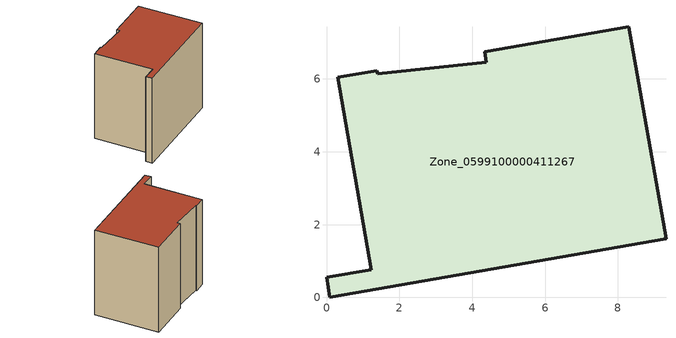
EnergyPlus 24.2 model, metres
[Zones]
Zone_0599100000411267
 floor ground (C_G): 4.34,6.75 8.3,7.44 9.32,1.61 0.1,0 0,0.56 1.22,0.76 0.31,6.04 1.39,6.23 1.4,6.14 4.39,6.45 z0
 wall outside (C_F): 0.1,0 9.32,1.61 8.3,7.44 4.34,6.75 4.39,6.45 1.4,6.14 1.39,6.23 0.31,6.04 1.22,0.76 0,0.56 0.1,0 z0:8.3
 roof outside (C_R): 8.3,7.44 4.34,6.75 4.39,6.45 1.4,6.14 1.39,6.23 0.31,6.04 1.22,0.76 0,0.56 0.1,0 9.32,1.61 z8.3
[BUILDING]
Pand.0599100000411267: North Axis=0; Terrain=City; Loads Convergence Tolerance Value=0.04; Temperature Convergence Tolerance Value=0.4; Solar Distribution=FullExterior; Maximum Number of Warmup Days=25; Minimum Number of Warmup Days=1
[Site:Location]
Rotterdam.The.Hague.AP_ZH_NLD Design_Conditions: Latitude=51.96; Longitude=4.45; Time Zone=1; Elevation=-4.5
[SITE:GROUNDTEMPERATURE:BUILDINGSURFACE]
18, 18, 18, 18, 18, 18, 18, 18, 18, 18, 18, 18
[MATERIAL] Thermal Absorptance=0.9; Solar Absorptance=0.7; Visible Absorptance=0.7
Name | Roughness | Thickness | Conductivity | Density | Specific Heat
G.TI.1992-2005 | MediumSmooth | 0.15 | 0.06 | 540 | 1210
F.TI.1992-2005 | Rough | 0.3 | 0.12 | 1920 | 840
R.TI.1992-2005 | MediumRough | 0.2 | 0.08 | 1500 | 1000
[CONSTRUCTION]
C_G: G.TI.1992-2005
C_F: F.TI.1992-2005
C_R: R.TI.1992-2005
[ZONE]
Zone_0599100000411267: Type=1; Multiplier=1; Ceiling Height=Autocalculate; Volume=Autocalculate; Floor Area=autocalculate; Part of Total Floor Area=Yes
[ZONEINFILTRATION:DESIGNFLOWRATE]
Infil_Zone_0599100000411267: Zone or ZoneList or Space or SpaceList=Zone_0599100000411267; Schedule=AlwaysOn; Design Flow Rate Calculation Method=Flow/Area; Flow Rate per Floor Area=0.0015; Constant Term Coefficient=1; Temperature Term Coefficient=0; Velocity Term Coefficient=0; Velocity Squared Term Coefficient=0
[HVACTEMPLATE:ZONE:IDEALLOADSAIRSYSTEM]
Zone_0599100000411267: Maximum Heating Supply Air Temperature=50; Minimum Cooling Supply Air Temperature=13; Maximum Heating Supply Air Humidity Ratio=0.0156; Minimum Cooling Supply Air Humidity Ratio=0.0077; Heating Limit=NoLimit; Cooling Limit=NoLimit; Dehumidification Control Type=ConstantSensibleHeatRatio; Cooling Sensible Heat Ratio=0.7; Dehumidification Setpoint=60; Humidification Control Type=None; Humidification Setpoint=30; Outdoor Air Method=None; Outdoor Air Flow Rate per Person=0.00944; Outdoor Air Flow Rate per Zone Floor Area=0; Outdoor Air Flow Rate per Zone=0; Demand Controlled Ventilation Type=None; Outdoor Air Economizer Type=NoEconomizer; Heat Recovery Type=None; Sensible Heat Recovery Effectiveness=0.7; Latent Heat Recovery Effectiveness=0.65
[ZONECONTROL:THERMOSTAT]
ThermostatControl_Zone_0599100000411267: Zone or ZoneList=Zone_0599100000411267; Control Type Schedule=DualSetpointControlType; Control 1=Thermostat_Zone_0599100000411267; Temperature Difference Between Cutout And Setpoint=0
[THERMOSTATSETPOINT:DUALSETPOINT]
Thermostat_Zone_0599100000411267: Heating Setpoint Temperature Schedule=HeatingSetpoint_Zone_0599100000411267; Cooling Setpoint Temperature Schedule=CoolingSetpoint_Zone_0599100000411267
[SCHEDULE:COMPACT]
HeatingSetpoint_Zone_0599100000411267: Through: 12/31, For: AllDays, Until: 24:00, 21
CoolingSetpoint_Zone_0599100000411267: Through: 12/31, For: AllDays, Until: 24:00, 24
DualSetpointControlType: Through: 12/31, For: AllDays, Until: 24:00, 4
AlwaysOn: Through: 12/31, For: AllDays, Until: 24:00, 1
